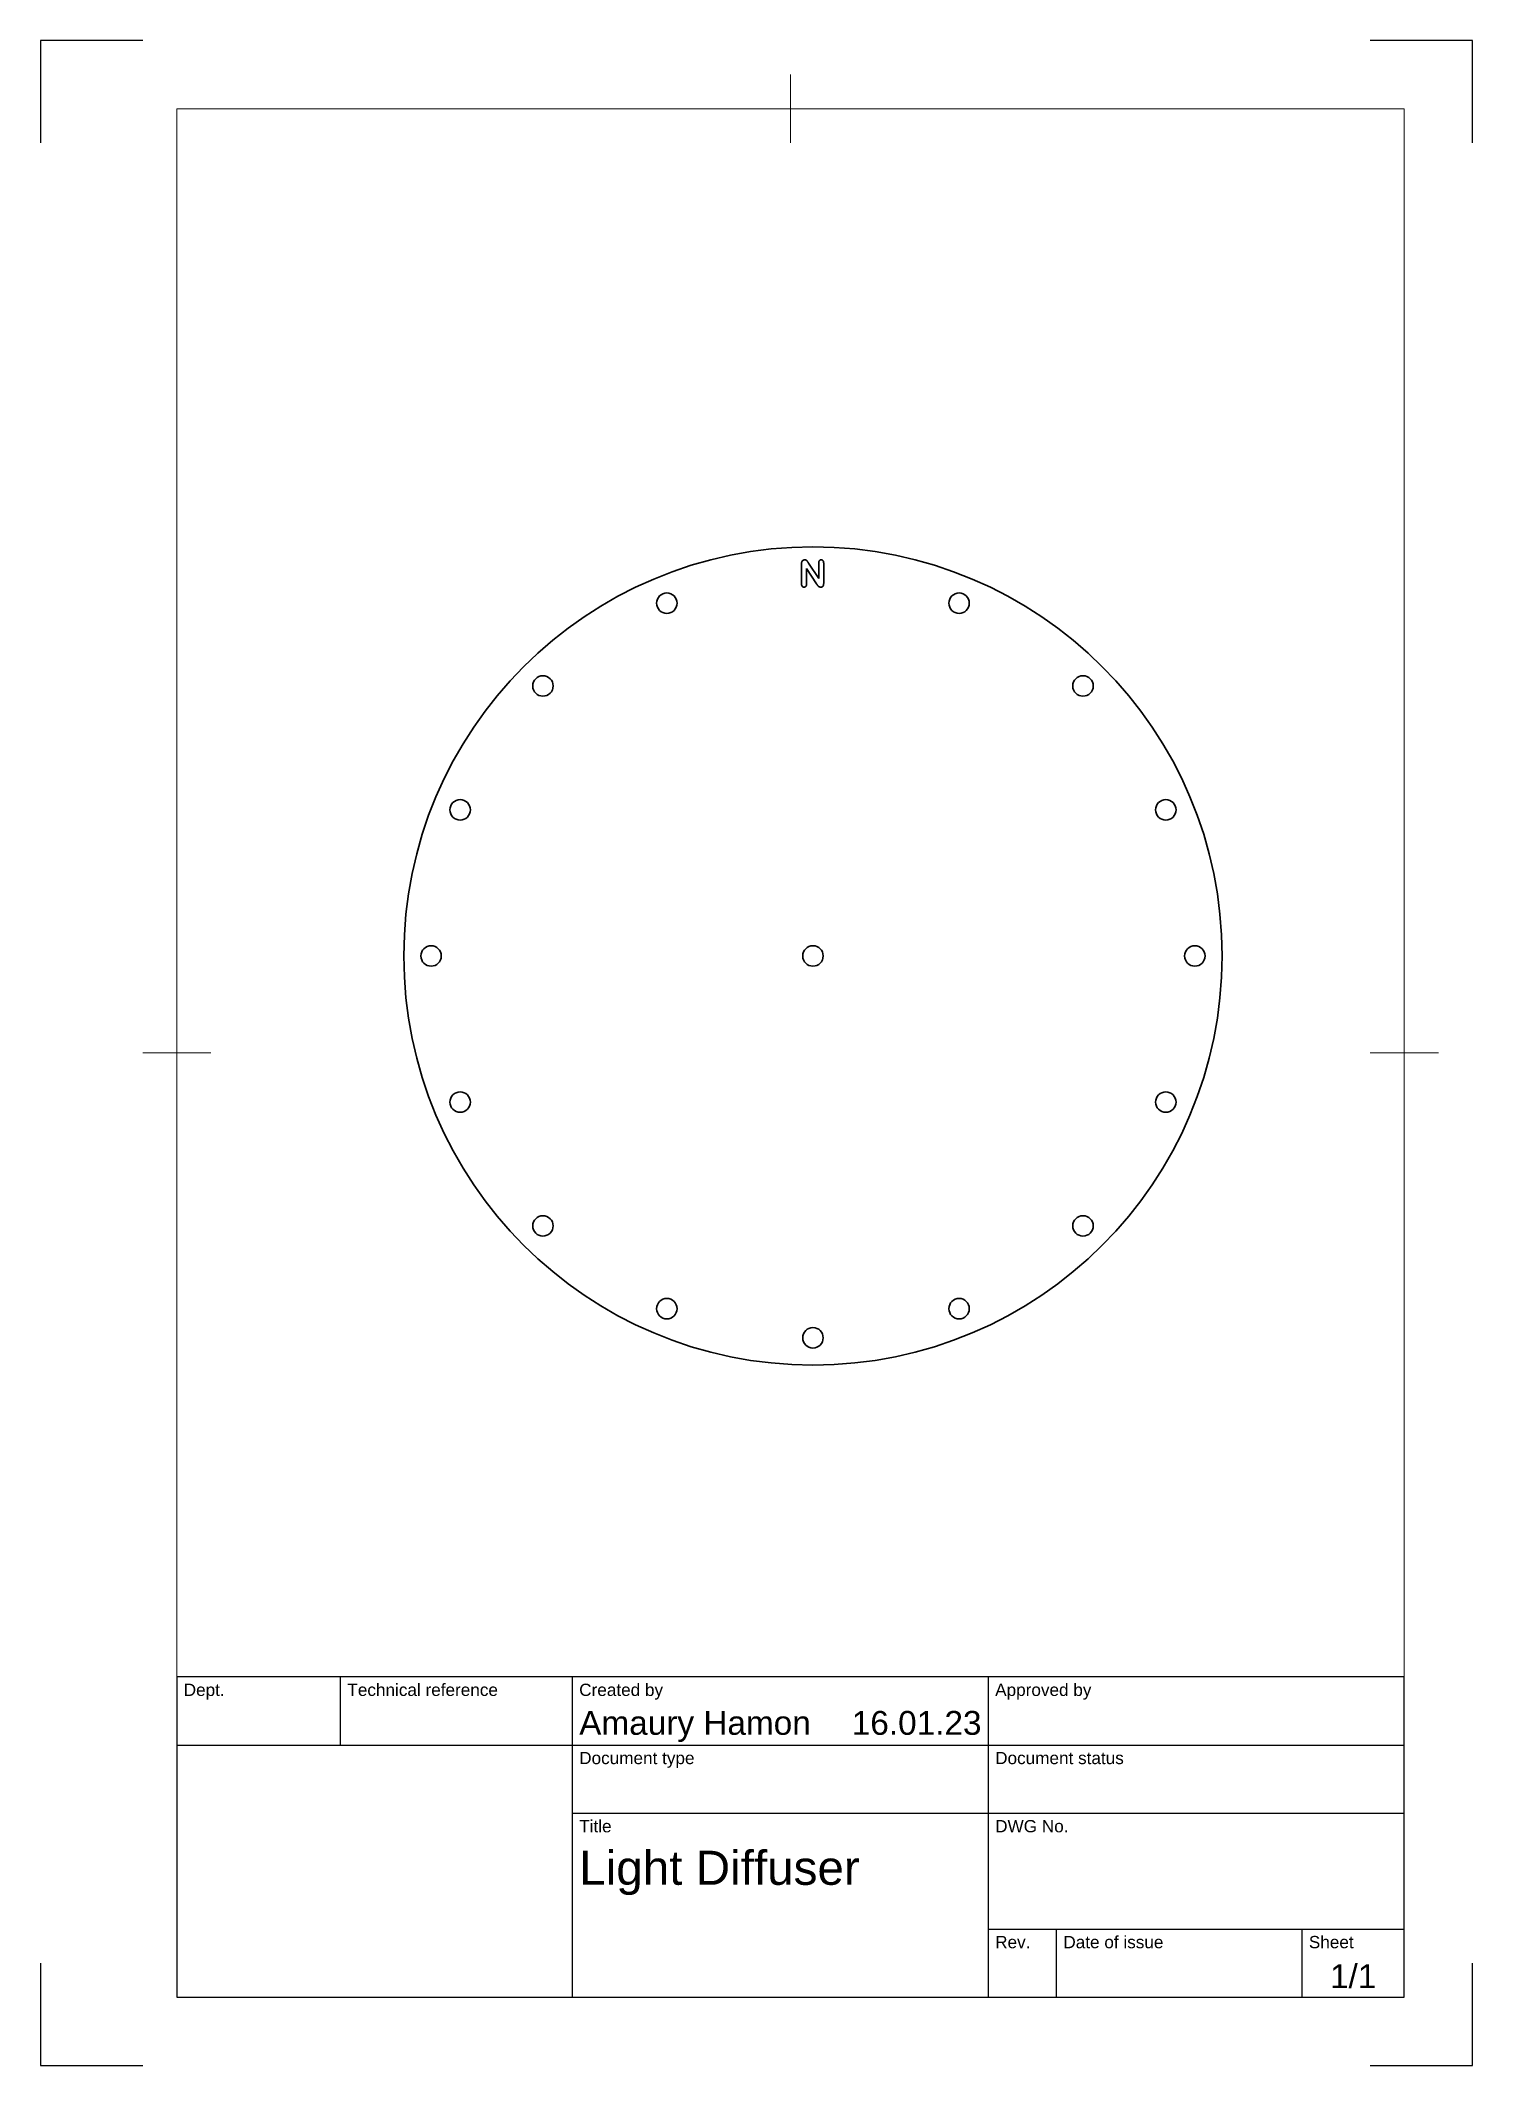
# Model space of a CAD drawing. Header units: millimetres. Extents: x 0 to 210, y 0 to 297.
import ezdxf
from ezdxf.enums import TextEntityAlignment as Align

# ---------------------------------------------------------------- set-up
doc = ezdxf.new("R2010")
doc.units = ezdxf.units.MM
doc.header["$LTSCALE"] = 0.75
for name, color, linetype, lineweight in [('BORDER', 7, 'Continuous', 18), ('TITLEBLOCK', 7, 'Continuous', 25), ('Visible', 7, 'Continuous', 35)]:
    doc.layers.add(name, color=color, linetype=linetype, lineweight=lineweight)
doc.styles.add('FusionTitle', font='Arial.ttf')

# ---------------------------------------------------------------- blocks, each defined once
blk = doc.blocks.new('ISO_A4(P)_SHEET')
at = {"layer": 'BORDER'}
for p, q in [((110, 292), (110, 282)), ((200, 287), (20, 287)), ((20, 287), (20, 10)), ((200, 287), (200, 10)), ((15, 148.5), (25, 148.5)), ((205, 148.5), (195, 148.5)), ((20, 10), (200, 10))]:
    blk.add_line(p, q, dxfattribs=at)
at = {"layer": 'Defpoints'}
for p, q in [((15, 297), (0, 297)), ((0, 297), (0, 282)), ((210, 297), (195, 297)), ((210, 282), (210, 297)), ((0, 15), (0, 0)), ((210, 0), (210, 15)), ((0, 0), (15, 0)), ((195, 0), (210, 0))]:
    blk.add_line(p, q, dxfattribs=at)
blk = doc.blocks.new('ISO_TITLEBLOCK')
at = {"layer": 'TITLEBLOCK'}
for p, q in [((0, 47), (-180, 47)), ((-180, 47), (-180, 0)), ((-156, 37), (-156, 47)), ((-122, 0), (-122, 47)), ((-61, 0), (-61, 47)), ((0, 0), (0, 47)), ((-180, 37), (0, 37)), ((-122, 27), (0, 27)), ((-61, 10), (0, 10)), ((-51, 0), (-51, 10)), ((-15, 0), (-15, 10)), ((-180, 0), (0, 0))]:
    blk.add_line(p, q, dxfattribs=at)
at = {"layer": 'TITLEBLOCK', "style": 'FusionTitle'}
for s, p in [('Dept.', (-179, 46)), ('Technical reference', (-155, 46)), ('Created by', (-121, 46)), ('Approved by', (-60, 46)), ('Document type', (-121, 36)), ('Document status', (-60, 36)), ('Title', (-121, 26)), ('DWG No.', (-60, 26)), ('Rev.', (-60, 9)), ('Date of issue', (-50, 9)), ('Sheet', (-14, 9))]:
    blk.add_text(s, height=1.8, dxfattribs=at).set_placement(p, align=Align.TOP_LEFT)
for tag, height, p in [('DEPT', 3.5, (-179, 42)), ('TECHNICAL_REFERENCE', 3.5, (-155, 42)), ('CREATED_BY', 3.5, (-121, 42)), ('APPROVED_BY', 3.5, (-60, 42)), ('DOCUMENT_TYPE', 3.5, (-121, 32)), ('DOCUMENT_STATUS', 3.5, (-60, 32)), ('TITLE_1', 5, (-121, 21.5)), ('TITLE_2', 5, (-121, 14)), ('TITLE_3', 5, (-121, 6.5)), ('DATE_OF_ISSUE', 3.5, (-50, 5))]:
    blk.add_attdef(tag, text='', height=height, dxfattribs=at).set_placement(p, align=Align.TOP_LEFT)
for tag, p in [('CREATED_DATE', (-62, 42)), ('APPROVED_DATE', (-0.99, 42))]:
    blk.add_attdef(tag, text='', height=3.5, dxfattribs=at).set_placement(p, align=Align.TOP_RIGHT)
for tag, height, p in [('DRAWING_NUMBER', 5, (-30.5, 19.75)), ('REV', 3.5, (-56, 4.85)), ('SHEET', 3.5, (-7.5, 4.85))]:
    blk.add_attdef(tag, text='', height=height, dxfattribs=at).set_placement(p, align=Align.TOP_CENTER)

msp = doc.modelspace()

# ---------------------------------------------------------------- linework, layer by layer
at = {"layer": 'Visible'}
for p, q in [((111.61, 217.28), (111.61, 220.26)), ((112.62, 220.36), (114.13, 218.08)), ((114.13, 218.08), (114.13, 220.38)), ((114.85, 220.38), (114.85, 217.34)), ((113.82, 217.29), (112.35, 219.54)), ((112.35, 219.54), (112.35, 217.28))]:
    msp.add_line(p, q, dxfattribs=at)
msp.add_circle((113.28, 162.73), 60, dxfattribs=at)
at = {"layer": 'Visible', "extrusion": (0, 0, -1)}
for centre in [(-91.85, 214.47), (-134.71, 214.47), (-73.68, 202.33), (-152.88, 202.33), (-61.54, 184.16), (-165.02, 184.16), (-57.28, 162.73), (-113.28, 162.73), (-169.28, 162.73), (-61.54, 141.3), (-165.02, 141.3), (-73.68, 123.14), (-152.88, 123.14), (-91.85, 111), (-134.71, 111), (-113.28, 106.73)]:
    msp.add_circle(centre, 1.5, dxfattribs=at)
at = {"layer": 'Visible'}
for points in [[(111.61, 220.26), (111.61, 220.45), (111.65, 220.56)], [(111.65, 220.56), (111.7, 220.68), (111.82, 220.75)], [(111.82, 220.75), (111.94, 220.83), (112.07, 220.83)], [(112.07, 220.83), (112.18, 220.83), (112.25, 220.79)], [(112.25, 220.79), (112.33, 220.76), (112.38, 220.7)], [(112.38, 220.7), (112.44, 220.64), (112.5, 220.55)], [(112.5, 220.55), (112.56, 220.46), (112.62, 220.36)], [(114.13, 220.38), (114.13, 220.6), (114.22, 220.71)], [(114.22, 220.71), (114.32, 220.83), (114.49, 220.83)], [(114.49, 220.83), (114.65, 220.83), (114.75, 220.71)], [(114.75, 220.71), (114.85, 220.6), (114.85, 220.38)], [(111.71, 216.94), (111.61, 217.06), (111.61, 217.28)], [(111.98, 216.83), (111.81, 216.83), (111.71, 216.94)], [(112.24, 216.94), (112.14, 216.83), (111.98, 216.83)], [(112.35, 217.28), (112.35, 217.06), (112.24, 216.94)], [(113.94, 217.11), (113.88, 217.2), (113.82, 217.29)], [(114.08, 216.95), (114.01, 217.02), (113.94, 217.11)], [(114.24, 216.86), (114.15, 216.89), (114.08, 216.95)], [(114.43, 216.83), (114.32, 216.83), (114.24, 216.86)], [(114.85, 217.34), (114.85, 216.83), (114.43, 216.83)]]:
    msp.add_open_spline(points, degree=2, dxfattribs=at)

# ---------------------------------------------------------------- block references
at = {"layer": 'BORDER'}
msp.add_blockref('ISO_A4(P)_SHEET', (0, 0), dxfattribs=at)
at = {"layer": 'TITLEBLOCK'}
msp.add_blockref('ISO_TITLEBLOCK', (200, 10), dxfattribs=at).add_auto_attribs({'CREATED_DATE': '16.01.23', 'SHEET': '1/1', 'TITLE_1': 'Light Diffuser', 'CREATED_BY': 'Amaury Hamon'})

doc.saveas('drawing.dxf')
